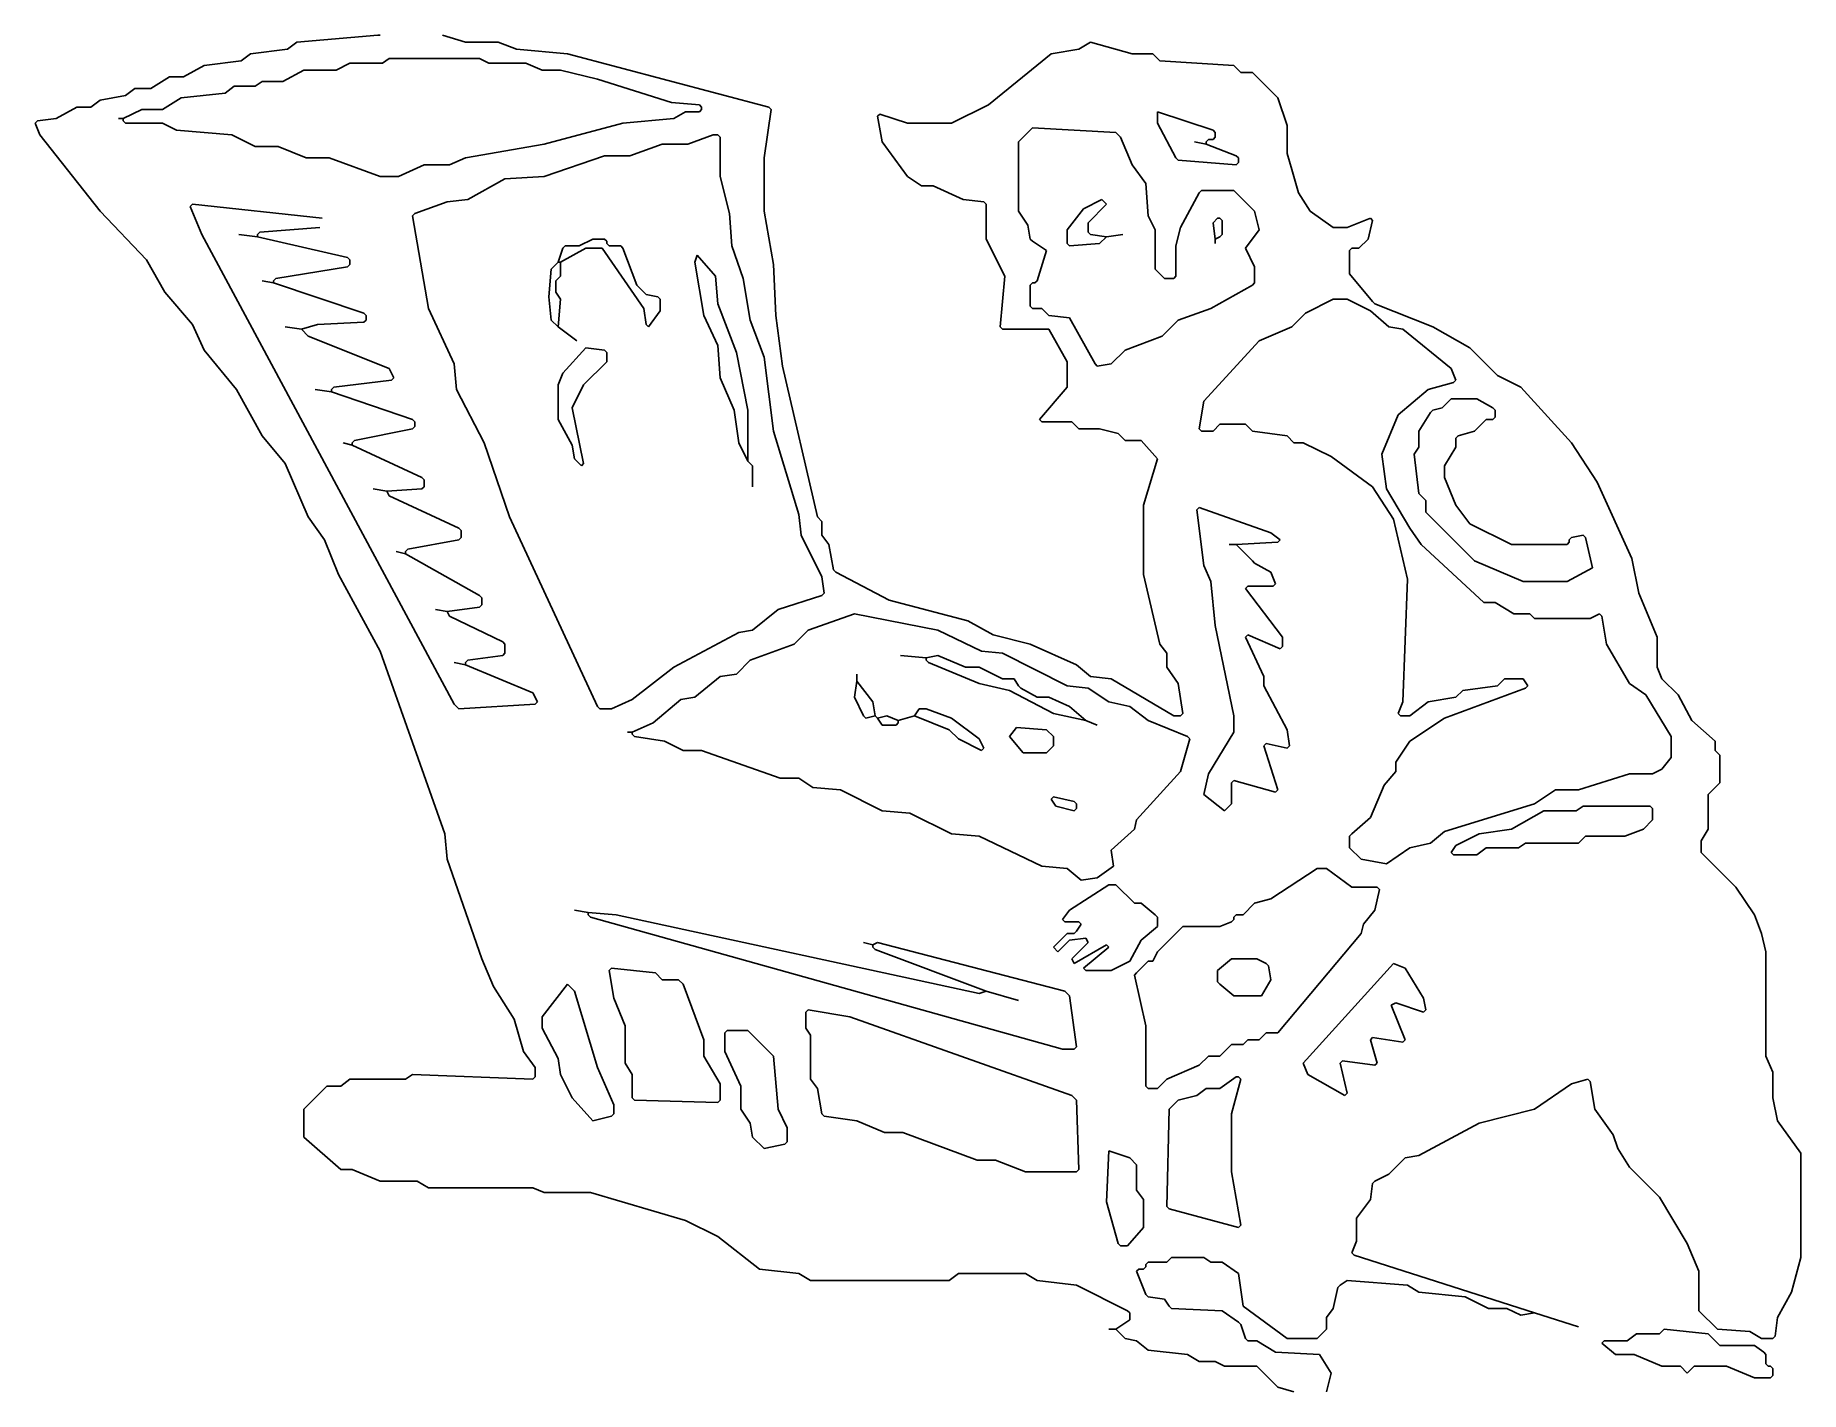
# Model space of a CAD drawing. Extents: x 18 to 782, y 2 to 588.
import ezdxf

# ---------------------------------------------------------------- set-up
doc = ezdxf.new("R2010")
doc.units = 0
doc.header["$MEASUREMENT"] = 0
doc.layers.add('Layer0', color=7, linetype='CONTINUOUS')

msp = doc.modelspace()

# ---------------------------------------------------------------- linework, layer by layer
at = {"layer": 'Layer0'}
for p, q in [((166.5, 588.5), (131.5, 585.5)), ((166.5, 588.5), (167.5, 588.5)), ((194.5, 588.5), (204.5, 585.5)), ((111.5, 580.5), (107.5, 577.5)), ((127.5, 582.5), (111.5, 580.5)), ((131.5, 585.5), (127.5, 582.5)), ((204.5, 585.5), (218.5, 585.5)), ((218.5, 585.5), (226.5, 582.5)), ((226.5, 582.5), (248.5, 580.5)), ((248.5, 580.5), (335.5, 557.5)), ((457.5, 580.5), (430.5, 558.5)), ((469.5, 582.5), (457.5, 580.5)), ((474.5, 585.5), (469.5, 582.5)), ((474.5, 585.5), (492.5, 580.5)), ((492.5, 580.5), (501.5, 580.5)), ((501.5, 580.5), (504.5, 577.5)), ((91.5, 575.5), (82.5, 570.5)), ((107.5, 577.5), (91.5, 575.5)), ((134.5, 573.5), (125.5, 568.5)), ((134.5, 573.5), (148.5, 573.5)), ((154.5, 576.5), (148.5, 573.5)), ((154.5, 576.5), (168.5, 576.5)), ((171.5, 578.5), (168.5, 576.5)), ((171.5, 578.5), (210.5, 578.5)), ((210.5, 578.5), (214.5, 576.5)), ((214.5, 576.5), (230.5, 576.5)), ((230.5, 576.5), (237.5, 573.5)), ((237.5, 573.5), (245.5, 573.5)), ((245.5, 573.5), (261.5, 569.5)), ((504.5, 577.5), (536.5, 575.5)), ((536.5, 575.5), (539.5, 572.5)), ((539.5, 572.5), (544.5, 572.5)), ((544.5, 572.5), (555.5, 561.5)), ((61.5, 565.5), (57.5, 562.5)), ((61.5, 565.5), (68.5, 565.5)), ((76.5, 570.5), (68.5, 565.5)), ((76.5, 570.5), (82.5, 570.5)), ((104.5, 566.5), (100.5, 563.5)), ((104.5, 566.5), (113.5, 566.5)), ((116.5, 568.5), (113.5, 566.5)), ((116.5, 568.5), (125.5, 568.5)), ((261.5, 569.5), (293.5, 559.5)), ((36.5, 557.5), (27.5, 552.5)), ((36.5, 557.5), (42.5, 557.5)), ((46.5, 560.5), (42.5, 557.5)), ((57.5, 562.5), (46.5, 560.5)), ((81.5, 561.5), (73.5, 556.5)), ((100.5, 563.5), (81.5, 561.5)), ((293.5, 559.5), (305.5, 558.5)), ((305.5, 558.5), (306.5, 557.5)), ((306.5, 557.5), (306.5, 556.5)), ((335.5, 557.5), (336.5, 556.5)), ((430.5, 558.5), (414.5, 550.5)), ((555.5, 561.5), (559.5, 549.5)), ((19.5, 551.5), (18.5, 550.5)), ((18.5, 550.5), (20.5, 545.5)), ((27.5, 552.5), (19.5, 551.5)), ((54.5, 552.5), (56.5, 552.5)), ((64.5, 556.5), (56.5, 552.5)), ((56.5, 552.5), (56.5, 551.5)), ((56.5, 551.5), (57.5, 550.5)), ((57.5, 550.5), (73.5, 550.5)), ((64.5, 556.5), (73.5, 556.5)), ((73.5, 550.5), (79.5, 547.5)), ((272.5, 550.5), (238.5, 541.5)), ((294.5, 552.5), (272.5, 550.5)), ((299.5, 555.5), (294.5, 552.5)), ((299.5, 555.5), (305.5, 555.5)), ((306.5, 556.5), (305.5, 555.5)), ((336.5, 556.5), (333.5, 535.5)), ((383.5, 554.5), (382.5, 553.5)), ((382.5, 553.5), (384.5, 542.5)), ((383.5, 554.5), (395.5, 550.5)), ((395.5, 550.5), (414.5, 550.5)), ((503.5, 555.5), (503.5, 550.5)), ((503.5, 555.5), (527.5, 547.5)), ((503.5, 550.5), (511.5, 535.5)), ((559.5, 549.5), (559.5, 537.5)), ((20.5, 545.5), (46.5, 512.5)), ((79.5, 547.5), (103.5, 545.5)), ((103.5, 545.5), (113.5, 540.5)), ((311.5, 545.5), (300.5, 541.5)), ((311.5, 545.5), (313.5, 545.5)), ((313.5, 545.5), (314.5, 544.5)), ((314.5, 544.5), (314.5, 527.5)), ((384.5, 542.5), (395.5, 527.5)), ((449.5, 548.5), (443.5, 542.5)), ((443.5, 542.5), (443.5, 512.5)), ((449.5, 548.5), (485.5, 546.5)), ((485.5, 546.5), (487.5, 544.5)), ((487.5, 544.5), (492.5, 532.5)), ((519.5, 542.5), (524.5, 541.5)), ((525.5, 543.5), (524.5, 542.5)), ((524.5, 542.5), (524.5, 541.5)), ((525.5, 543.5), (527.5, 543.5)), ((527.5, 547.5), (528.5, 546.5)), ((528.5, 544.5), (527.5, 543.5)), ((528.5, 546.5), (528.5, 544.5)), ((113.5, 540.5), (123.5, 540.5)), ((123.5, 540.5), (135.5, 535.5)), ((135.5, 535.5), (145.5, 535.5)), ((145.5, 535.5), (167.5, 527.5)), ((204.5, 535.5), (197.5, 532.5)), ((238.5, 541.5), (204.5, 535.5)), ((264.5, 536.5), (238.5, 527.5)), ((264.5, 536.5), (275.5, 536.5)), ((289.5, 541.5), (275.5, 536.5)), ((289.5, 541.5), (300.5, 541.5)), ((333.5, 535.5), (333.5, 512.5)), ((511.5, 535.5), (512.5, 534.5)), ((512.5, 534.5), (537.5, 532.5)), ((524.5, 541.5), (537.5, 536.5)), ((537.5, 536.5), (538.5, 535.5)), ((538.5, 535.5), (538.5, 533.5)), ((559.5, 537.5), (561.5, 530.5)), ((167.5, 527.5), (175.5, 527.5)), ((186.5, 532.5), (175.5, 527.5)), ((186.5, 532.5), (197.5, 532.5)), ((221.5, 526.5), (205.5, 517.5)), ((238.5, 527.5), (221.5, 526.5)), ((314.5, 527.5), (318.5, 511.5)), ((395.5, 527.5), (401.5, 523.5)), ((492.5, 532.5), (498.5, 524.5)), ((538.5, 533.5), (537.5, 532.5)), ((561.5, 530.5), (564.5, 520.5)), ((401.5, 523.5), (406.5, 523.5)), ((406.5, 523.5), (419.5, 517.5)), ((498.5, 524.5), (499.5, 510.5)), ((521.5, 520.5), (513.5, 505.5)), ((522.5, 521.5), (521.5, 520.5)), ((522.5, 521.5), (536.5, 521.5)), ((536.5, 521.5), (545.5, 512.5)), ((564.5, 520.5), (569.5, 512.5)), ((46.5, 512.5), (66.5, 491.5)), ((86.5, 515.5), (85.5, 514.5)), ((85.5, 514.5), (90.5, 502.5)), ((86.5, 515.5), (142.5, 509.5)), ((182.5, 511.5), (181.5, 510.5)), ((196.5, 516.5), (182.5, 511.5)), ((205.5, 517.5), (196.5, 516.5)), ((318.5, 511.5), (319.5, 497.5)), ((333.5, 512.5), (337.5, 489.5)), ((419.5, 517.5), (428.5, 516.5)), ((428.5, 516.5), (429.5, 515.5)), ((429.5, 515.5), (429.5, 500.5)), ((443.5, 512.5), (447.5, 506.5)), ((471.5, 513.5), (464.5, 504.5)), ((479.5, 517.5), (471.5, 513.5)), ((481.5, 515.5), (473.5, 507.5)), ((479.5, 517.5), (481.5, 515.5)), ((545.5, 512.5), (547.5, 504.5)), ((569.5, 512.5), (579.5, 505.5)), ((141.5, 505.5), (115.5, 503.5)), ((181.5, 510.5), (188.5, 470.5)), ((447.5, 506.5), (448.5, 500.5)), ((464.5, 504.5), (464.5, 498.5)), ((473.5, 507.5), (473.5, 503.5)), ((499.5, 510.5), (502.5, 504.5)), ((502.5, 504.5), (502.5, 487.5)), ((513.5, 505.5), (511.5, 497.5)), ((529.5, 509.5), (527.5, 507.5)), ((527.5, 507.5), (528.5, 500.5)), ((529.5, 509.5), (530.5, 509.5)), ((530.5, 509.5), (531.5, 508.5)), ((531.5, 508.5), (531.5, 502.5)), ((547.5, 504.5), (541.5, 496.5)), ((579.5, 505.5), (585.5, 505.5)), ((595.5, 509.5), (585.5, 505.5)), ((596.5, 508.5), (594.5, 500.5)), ((595.5, 509.5), (596.5, 508.5)), ((90.5, 502.5), (199.5, 299.5)), ((106.5, 502.5), (114.5, 501.5)), ((115.5, 503.5), (114.5, 502.5)), ((114.5, 502.5), (114.5, 501.5)), ((114.5, 501.5), (153.5, 492.5)), ((246.5, 496.5), (244.5, 490.5)), ((256.5, 496.5), (245.5, 490.5)), ((247.5, 497.5), (246.5, 496.5)), ((247.5, 497.5), (253.5, 497.5)), ((259.5, 500.5), (253.5, 497.5)), ((256.5, 496.5), (263.5, 496.5)), ((259.5, 500.5), (264.5, 500.5)), ((263.5, 496.5), (281.5, 470.5)), ((264.5, 500.5), (265.5, 499.5)), ((265.5, 499.5), (265.5, 498.5)), ((265.5, 498.5), (266.5, 497.5)), ((266.5, 497.5), (271.5, 497.5)), ((271.5, 497.5), (272.5, 496.5)), ((272.5, 496.5), (278.5, 480.5)), ((319.5, 497.5), (324.5, 483.5)), ((429.5, 500.5), (437.5, 484.5)), ((448.5, 500.5), (449.5, 499.5)), ((449.5, 499.5), (455.5, 495.5)), ((464.5, 498.5), (465.5, 497.5)), ((478.5, 498.5), (465.5, 497.5)), ((473.5, 503.5), (474.5, 502.5)), ((474.5, 502.5), (481.5, 501.5)), ((481.5, 501.5), (478.5, 498.5)), ((488.5, 502.5), (481.5, 501.5)), ((511.5, 497.5), (511.5, 484.5)), ((530.5, 501.5), (528.5, 500.5)), ((528.5, 500.5), (528.5, 498.5)), ((531.5, 502.5), (530.5, 501.5)), ((541.5, 496.5), (545.5, 488.5)), ((587.5, 496.5), (586.5, 495.5)), ((587.5, 496.5), (590.5, 496.5)), ((594.5, 500.5), (590.5, 496.5)), ((66.5, 491.5), (74.5, 477.5)), ((153.5, 488.5), (122.5, 483.5)), ((153.5, 492.5), (154.5, 491.5)), ((154.5, 489.5), (153.5, 488.5)), ((154.5, 491.5), (154.5, 489.5)), ((244.5, 490.5), (241.5, 487.5)), ((244.5, 490.5), (245.5, 490.5)), ((245.5, 490.5), (245.5, 484.5)), ((304.5, 493.5), (303.5, 490.5)), ((303.5, 490.5), (307.5, 467.5)), ((304.5, 493.5), (312.5, 484.5)), ((337.5, 489.5), (338.5, 467.5)), ((455.5, 495.5), (451.5, 482.5)), ((545.5, 488.5), (545.5, 481.5)), ((586.5, 495.5), (586.5, 485.5)), ((116.5, 482.5), (121.5, 481.5)), ((122.5, 483.5), (121.5, 482.5)), ((121.5, 482.5), (121.5, 481.5)), ((121.5, 481.5), (160.5, 468.5)), ((241.5, 487.5), (240.5, 475.5)), ((245.5, 484.5), (243.5, 482.5)), ((243.5, 482.5), (243.5, 477.5)), ((312.5, 484.5), (313.5, 472.5)), ((324.5, 483.5), (327.5, 465.5)), ((437.5, 484.5), (435.5, 462.5)), ((449.5, 481.5), (448.5, 480.5)), ((449.5, 481.5), (450.5, 481.5)), ((451.5, 482.5), (450.5, 481.5)), ((502.5, 487.5), (506.5, 483.5)), ((506.5, 483.5), (510.5, 483.5)), ((511.5, 484.5), (510.5, 483.5)), ((545.5, 481.5), (544.5, 480.5)), ((586.5, 485.5), (596.5, 473.5)), ((74.5, 477.5), (86.5, 463.5)), ((240.5, 475.5), (241.5, 465.5)), ((243.5, 477.5), (245.5, 474.5)), ((245.5, 474.5), (244.5, 462.5)), ((278.5, 480.5), (282.5, 476.5)), ((282.5, 476.5), (287.5, 475.5)), ((287.5, 475.5), (288.5, 474.5)), ((288.5, 474.5), (288.5, 469.5)), ((448.5, 480.5), (448.5, 471.5)), ((544.5, 480.5), (526.5, 470.5)), ((579.5, 474.5), (567.5, 468.5)), ((579.5, 474.5), (585.5, 474.5)), ((585.5, 474.5), (595.5, 469.5)), ((596.5, 473.5), (597.5, 472.5)), ((160.5, 468.5), (161.5, 467.5)), ((161.5, 465.5), (160.5, 464.5)), ((161.5, 467.5), (161.5, 465.5)), ((188.5, 470.5), (199.5, 446.5)), ((241.5, 465.5), (244.5, 462.5)), ((281.5, 470.5), (282.5, 463.5)), ((288.5, 469.5), (283.5, 462.5)), ((307.5, 467.5), (313.5, 454.5)), ((313.5, 472.5), (321.5, 451.5)), ((327.5, 465.5), (333.5, 449.5)), ((338.5, 467.5), (341.5, 445.5)), ((448.5, 471.5), (449.5, 470.5)), ((449.5, 470.5), (453.5, 470.5)), ((453.5, 470.5), (456.5, 467.5)), ((456.5, 467.5), (465.5, 466.5)), ((465.5, 466.5), (476.5, 446.5)), ((512.5, 465.5), (505.5, 458.5)), ((526.5, 470.5), (512.5, 465.5)), ((567.5, 468.5), (561.5, 462.5)), ((595.5, 469.5), (603.5, 462.5)), ((597.5, 472.5), (622.5, 462.5)), ((86.5, 463.5), (91.5, 452.5)), ((126.5, 462.5), (133.5, 461.5)), ((140.5, 463.5), (133.5, 461.5)), ((133.5, 461.5), (136.5, 458.5)), ((136.5, 458.5), (171.5, 444.5)), ((160.5, 464.5), (140.5, 463.5)), ((244.5, 462.5), (252.5, 456.5)), ((282.5, 463.5), (283.5, 462.5)), ((435.5, 462.5), (436.5, 461.5)), ((436.5, 461.5), (456.5, 461.5)), ((456.5, 461.5), (464.5, 447.5)), ((505.5, 458.5), (489.5, 452.5)), ((561.5, 462.5), (547.5, 456.5)), ((603.5, 462.5), (609.5, 461.5)), ((609.5, 461.5), (630.5, 444.5)), ((622.5, 462.5), (638.5, 453.5)), ((91.5, 452.5), (105.5, 435.5)), ((256.5, 453.5), (246.5, 442.5)), ((256.5, 453.5), (264.5, 452.5)), ((264.5, 452.5), (265.5, 451.5)), ((265.5, 451.5), (265.5, 447.5)), ((313.5, 454.5), (314.5, 440.5)), ((321.5, 451.5), (326.5, 426.5)), ((489.5, 452.5), (483.5, 446.5)), ((547.5, 456.5), (523.5, 430.5)), ((638.5, 453.5), (650.5, 441.5)), ((171.5, 444.5), (173.5, 440.5)), ((199.5, 446.5), (200.5, 435.5)), ((265.5, 447.5), (255.5, 437.5)), ((333.5, 449.5), (337.5, 417.5)), ((341.5, 445.5), (356.5, 380.5)), ((464.5, 447.5), (464.5, 436.5)), ((476.5, 446.5), (477.5, 445.5)), ((483.5, 446.5), (477.5, 445.5)), ((630.5, 444.5), (632.5, 439.5)), ((105.5, 435.5), (116.5, 415.5)), ((139.5, 435.5), (146.5, 434.5)), ((147.5, 436.5), (146.5, 435.5)), ((146.5, 435.5), (146.5, 434.5)), ((172.5, 439.5), (147.5, 436.5)), ((173.5, 440.5), (172.5, 439.5)), ((200.5, 435.5), (212.5, 412.5)), ((246.5, 442.5), (244.5, 437.5)), ((244.5, 437.5), (244.5, 422.5)), ((255.5, 437.5), (250.5, 427.5)), ((314.5, 440.5), (320.5, 426.5)), ((464.5, 436.5), (452.5, 422.5)), ((620.5, 435.5), (607.5, 424.5)), ((631.5, 438.5), (620.5, 435.5)), ((632.5, 439.5), (631.5, 438.5)), ((650.5, 441.5), (660.5, 436.5)), ((660.5, 436.5), (682.5, 412.5)), ((146.5, 434.5), (181.5, 422.5)), ((250.5, 427.5), (255.5, 403.5)), ((523.5, 430.5), (521.5, 418.5)), ((626.5, 427.5), (622.5, 426.5)), ((630.5, 431.5), (626.5, 427.5)), ((630.5, 431.5), (641.5, 431.5)), ((641.5, 431.5), (648.5, 427.5)), ((648.5, 427.5), (649.5, 426.5)), ((181.5, 422.5), (182.5, 421.5)), ((182.5, 421.5), (182.5, 419.5)), ((244.5, 422.5), (250.5, 411.5)), ((320.5, 426.5), (322.5, 412.5)), ((326.5, 426.5), (326.5, 404.5)), ((452.5, 422.5), (453.5, 421.5)), ((453.5, 421.5), (466.5, 421.5)), ((466.5, 421.5), (469.5, 418.5)), ((530.5, 420.5), (527.5, 417.5)), ((530.5, 420.5), (541.5, 420.5)), ((541.5, 420.5), (544.5, 417.5)), ((607.5, 424.5), (600.5, 407.5)), ((621.5, 425.5), (616.5, 417.5)), ((622.5, 426.5), (621.5, 425.5)), ((645.5, 422.5), (640.5, 417.5)), ((645.5, 422.5), (648.5, 422.5)), ((649.5, 423.5), (648.5, 422.5)), ((649.5, 426.5), (649.5, 423.5)), ((116.5, 415.5), (126.5, 403.5)), ((151.5, 412.5), (155.5, 411.5)), ((156.5, 413.5), (155.5, 412.5)), ((155.5, 412.5), (155.5, 411.5)), ((181.5, 418.5), (156.5, 413.5)), ((182.5, 419.5), (181.5, 418.5)), ((212.5, 412.5), (223.5, 380.5)), ((322.5, 412.5), (326.5, 404.5)), ((337.5, 417.5), (348.5, 381.5)), ((469.5, 418.5), (478.5, 418.5)), ((478.5, 418.5), (486.5, 416.5)), ((486.5, 416.5), (489.5, 413.5)), ((489.5, 413.5), (496.5, 413.5)), ((496.5, 413.5), (503.5, 405.5)), ((521.5, 418.5), (522.5, 417.5)), ((522.5, 417.5), (527.5, 417.5)), ((544.5, 417.5), (559.5, 415.5)), ((559.5, 415.5), (562.5, 412.5)), ((562.5, 412.5), (566.5, 412.5)), ((566.5, 412.5), (578.5, 406.5)), ((616.5, 417.5), (616.5, 410.5)), ((633.5, 415.5), (632.5, 414.5)), ((632.5, 414.5), (632.5, 410.5)), ((640.5, 417.5), (633.5, 415.5)), ((682.5, 412.5), (693.5, 395.5)), ((155.5, 411.5), (185.5, 397.5)), ((250.5, 411.5), (251.5, 405.5)), ((251.5, 405.5), (254.5, 402.5)), ((326.5, 404.5), (328.5, 402.5)), ((503.5, 405.5), (497.5, 385.5)), ((578.5, 406.5), (596.5, 393.5)), ((600.5, 407.5), (602.5, 392.5)), ((616.5, 410.5), (614.5, 407.5)), ((614.5, 407.5), (616.5, 390.5)), ((632.5, 410.5), (627.5, 402.5)), ((126.5, 403.5), (136.5, 380.5)), ((185.5, 397.5), (186.5, 396.5)), ((255.5, 403.5), (254.5, 402.5)), ((328.5, 402.5), (328.5, 393.5)), ((627.5, 402.5), (627.5, 397.5)), ((627.5, 397.5), (632.5, 385.5)), ((164.5, 392.5), (170.5, 391.5)), ((185.5, 392.5), (170.5, 391.5)), ((170.5, 391.5), (171.5, 389.5)), ((171.5, 389.5), (201.5, 375.5)), ((186.5, 393.5), (185.5, 392.5)), ((186.5, 396.5), (186.5, 393.5)), ((596.5, 393.5), (605.5, 379.5)), ((602.5, 392.5), (612.5, 375.5)), ((616.5, 390.5), (619.5, 387.5)), ((693.5, 395.5), (708.5, 362.5)), ((348.5, 381.5), (349.5, 372.5)), ((497.5, 385.5), (497.5, 355.5)), ((521.5, 384.5), (520.5, 383.5)), ((520.5, 383.5), (523.5, 359.5)), ((521.5, 384.5), (552.5, 373.5)), ((619.5, 387.5), (619.5, 382.5)), ((619.5, 382.5), (640.5, 361.5)), ((632.5, 385.5), (638.5, 377.5)), ((136.5, 380.5), (143.5, 370.5)), ((201.5, 375.5), (202.5, 374.5)), ((202.5, 374.5), (202.5, 371.5)), ((223.5, 380.5), (261.5, 298.5)), ((356.5, 380.5), (358.5, 378.5)), ((358.5, 378.5), (358.5, 372.5)), ((605.5, 379.5), (611.5, 353.5)), ((612.5, 375.5), (617.5, 368.5)), ((638.5, 377.5), (656.5, 368.5)), ((143.5, 370.5), (149.5, 355.5)), ((179.5, 366.5), (178.5, 365.5)), ((201.5, 370.5), (179.5, 366.5)), ((202.5, 371.5), (201.5, 370.5)), ((349.5, 372.5), (358.5, 354.5)), ((358.5, 372.5), (361.5, 368.5)), ((361.5, 368.5), (363.5, 357.5)), ((534.5, 368.5), (537.5, 368.5)), ((555.5, 369.5), (537.5, 368.5)), ((537.5, 368.5), (544.5, 361.5)), ((552.5, 373.5), (556.5, 370.5)), ((556.5, 370.5), (555.5, 369.5)), ((617.5, 368.5), (644.5, 343.5)), ((656.5, 368.5), (680.5, 368.5)), ((681.5, 369.5), (680.5, 368.5)), ((682.5, 371.5), (681.5, 370.5)), ((681.5, 370.5), (681.5, 369.5)), ((687.5, 372.5), (682.5, 371.5)), ((687.5, 372.5), (688.5, 371.5)), ((688.5, 371.5), (691.5, 358.5)), ((174.5, 365.5), (178.5, 364.5)), ((178.5, 365.5), (178.5, 364.5)), ((178.5, 364.5), (210.5, 346.5)), ((523.5, 359.5), (526.5, 352.5)), ((544.5, 361.5), (545.5, 360.5)), ((545.5, 360.5), (552.5, 356.5)), ((640.5, 361.5), (661.5, 352.5)), ((708.5, 362.5), (711.5, 347.5)), ((149.5, 355.5), (167.5, 322.5)), ((358.5, 354.5), (359.5, 347.5)), ((363.5, 357.5), (364.5, 356.5)), ((364.5, 356.5), (387.5, 344.5)), ((497.5, 355.5), (504.5, 325.5)), ((526.5, 352.5), (528.5, 333.5)), ((552.5, 356.5), (554.5, 351.5)), ((554.5, 351.5), (553.5, 350.5)), ((611.5, 353.5), (609.5, 300.5)), ((661.5, 352.5), (680.5, 352.5)), ((691.5, 358.5), (680.5, 352.5)), ((210.5, 346.5), (211.5, 345.5)), ((211.5, 345.5), (211.5, 342.5)), ((358.5, 346.5), (339.5, 340.5)), ((359.5, 347.5), (358.5, 346.5)), ((387.5, 344.5), (421.5, 335.5)), ((542.5, 350.5), (541.5, 349.5)), ((541.5, 349.5), (557.5, 328.5)), ((542.5, 350.5), (553.5, 350.5)), ((644.5, 343.5), (649.5, 343.5)), ((649.5, 343.5), (657.5, 338.5)), ((711.5, 347.5), (719.5, 328.5)), ((191.5, 340.5), (196.5, 339.5)), ((210.5, 341.5), (196.5, 339.5)), ((196.5, 339.5), (197.5, 337.5)), ((197.5, 337.5), (220.5, 326.5)), ((211.5, 342.5), (210.5, 341.5)), ((339.5, 340.5), (328.5, 331.5)), ((372.5, 338.5), (352.5, 331.5)), ((372.5, 338.5), (408.5, 331.5)), ((657.5, 338.5), (664.5, 338.5)), ((664.5, 338.5), (666.5, 336.5)), ((666.5, 336.5), (690.5, 336.5)), ((694.5, 338.5), (690.5, 336.5)), ((694.5, 338.5), (695.5, 337.5)), ((695.5, 337.5), (697.5, 325.5)), ((322.5, 330.5), (294.5, 315.5)), ((328.5, 331.5), (322.5, 330.5)), ((352.5, 331.5), (346.5, 325.5)), ((408.5, 331.5), (427.5, 322.5)), ((421.5, 335.5), (432.5, 329.5)), ((432.5, 329.5), (448.5, 325.5)), ((528.5, 333.5), (536.5, 294.5)), ((542.5, 329.5), (541.5, 328.5)), ((541.5, 328.5), (549.5, 311.5)), ((542.5, 329.5), (556.5, 323.5)), ((557.5, 328.5), (557.5, 324.5)), ((719.5, 328.5), (719.5, 315.5)), ((167.5, 322.5), (195.5, 243.5)), ((220.5, 320.5), (205.5, 318.5)), ((220.5, 326.5), (221.5, 325.5)), ((221.5, 321.5), (220.5, 320.5)), ((221.5, 325.5), (221.5, 321.5)), ((346.5, 325.5), (327.5, 318.5)), ((392.5, 320.5), (403.5, 319.5)), ((408.5, 320.5), (403.5, 319.5)), ((408.5, 320.5), (420.5, 315.5)), ((427.5, 322.5), (436.5, 321.5)), ((436.5, 321.5), (464.5, 307.5)), ((448.5, 325.5), (468.5, 316.5)), ((504.5, 325.5), (507.5, 321.5)), ((507.5, 321.5), (507.5, 315.5)), ((557.5, 324.5), (556.5, 323.5)), ((697.5, 325.5), (707.5, 308.5)), ((199.5, 317.5), (204.5, 316.5)), ((205.5, 318.5), (204.5, 317.5)), ((204.5, 317.5), (204.5, 316.5)), ((204.5, 316.5), (233.5, 304.5)), ((294.5, 315.5), (276.5, 301.5)), ((327.5, 318.5), (321.5, 312.5)), ((403.5, 319.5), (403.5, 318.5)), ((403.5, 318.5), (404.5, 317.5)), ((404.5, 317.5), (426.5, 308.5)), ((420.5, 315.5), (426.5, 315.5)), ((426.5, 315.5), (436.5, 310.5)), ((468.5, 316.5), (474.5, 311.5)), ((507.5, 315.5), (512.5, 308.5)), ((719.5, 315.5), (721.5, 310.5)), ((314.5, 311.5), (303.5, 302.5)), ((321.5, 312.5), (314.5, 311.5)), ((373.5, 309.5), (372.5, 302.5)), ((373.5, 312.5), (373.5, 309.5)), ((373.5, 309.5), (380.5, 300.5)), ((426.5, 308.5), (439.5, 305.5)), ((436.5, 310.5), (441.5, 310.5)), ((439.5, 305.5), (458.5, 295.5)), ((441.5, 310.5), (443.5, 307.5)), ((443.5, 307.5), (444.5, 306.5)), ((444.5, 306.5), (451.5, 302.5)), ((464.5, 307.5), (473.5, 306.5)), ((473.5, 306.5), (482.5, 300.5)), ((474.5, 311.5), (483.5, 310.5)), ((483.5, 310.5), (510.5, 294.5)), ((512.5, 308.5), (514.5, 295.5)), ((549.5, 311.5), (549.5, 307.5)), ((549.5, 307.5), (559.5, 288.5)), ((662.5, 306.5), (627.5, 293.5)), ((635.5, 305.5), (632.5, 302.5)), ((650.5, 307.5), (635.5, 305.5)), ((653.5, 310.5), (650.5, 307.5)), ((653.5, 310.5), (661.5, 310.5)), ((661.5, 310.5), (663.5, 307.5)), ((663.5, 307.5), (662.5, 306.5)), ((707.5, 308.5), (714.5, 303.5)), ((721.5, 310.5), (728.5, 303.5)), ((199.5, 299.5), (201.5, 297.5)), ((234.5, 299.5), (201.5, 297.5)), ((233.5, 304.5), (235.5, 300.5)), ((235.5, 300.5), (234.5, 299.5)), ((261.5, 298.5), (262.5, 297.5)), ((276.5, 301.5), (267.5, 297.5)), ((297.5, 301.5), (285.5, 291.5)), ((303.5, 302.5), (297.5, 301.5)), ((372.5, 302.5), (376.5, 294.5)), ((380.5, 300.5), (381.5, 294.5)), ((451.5, 302.5), (456.5, 302.5)), ((456.5, 302.5), (465.5, 298.5)), ((465.5, 298.5), (472.5, 292.5)), ((482.5, 300.5), (491.5, 298.5)), ((491.5, 298.5), (499.5, 292.5)), ((609.5, 300.5), (607.5, 295.5)), ((620.5, 300.5), (612.5, 294.5)), ((632.5, 302.5), (620.5, 300.5)), ((714.5, 303.5), (725.5, 285.5)), ((728.5, 303.5), (734.5, 292.5)), ((262.5, 297.5), (267.5, 297.5)), ((285.5, 291.5), (276.5, 287.5)), ((376.5, 294.5), (377.5, 293.5)), ((381.5, 294.5), (377.5, 293.5)), ((381.5, 294.5), (382.5, 293.5)), ((386.5, 294.5), (382.5, 293.5)), ((382.5, 293.5), (384.5, 290.5)), ((384.5, 290.5), (390.5, 290.5)), ((386.5, 294.5), (391.5, 292.5)), ((391.5, 291.5), (390.5, 290.5)), ((398.5, 294.5), (391.5, 292.5)), ((391.5, 292.5), (391.5, 291.5)), ((400.5, 297.5), (398.5, 294.5)), ((398.5, 294.5), (413.5, 288.5)), ((400.5, 297.5), (403.5, 297.5)), ((403.5, 297.5), (414.5, 293.5)), ((414.5, 293.5), (426.5, 284.5)), ((458.5, 295.5), (472.5, 292.5)), ((472.5, 292.5), (477.5, 290.5)), ((499.5, 292.5), (516.5, 285.5)), ((510.5, 294.5), (513.5, 294.5)), ((514.5, 295.5), (513.5, 294.5)), ((536.5, 294.5), (536.5, 287.5)), ((607.5, 295.5), (608.5, 294.5)), ((608.5, 294.5), (612.5, 294.5)), ((627.5, 293.5), (612.5, 283.5)), ((734.5, 292.5), (744.5, 283.5)), ((274.5, 287.5), (276.5, 287.5)), ((276.5, 287.5), (276.5, 286.5)), ((276.5, 286.5), (277.5, 285.5)), ((277.5, 285.5), (290.5, 283.5)), ((290.5, 283.5), (298.5, 279.5)), ((413.5, 288.5), (417.5, 284.5)), ((417.5, 284.5), (427.5, 279.5)), ((426.5, 284.5), (428.5, 280.5)), ((442.5, 289.5), (439.5, 285.5)), ((439.5, 285.5), (445.5, 278.5)), ((442.5, 289.5), (455.5, 288.5)), ((455.5, 288.5), (458.5, 285.5)), ((458.5, 285.5), (458.5, 281.5)), ((517.5, 284.5), (513.5, 270.5)), ((516.5, 285.5), (517.5, 284.5)), ((536.5, 287.5), (525.5, 269.5)), ((550.5, 282.5), (549.5, 281.5)), ((550.5, 282.5), (559.5, 280.5)), ((559.5, 288.5), (560.5, 281.5)), ((612.5, 283.5), (606.5, 274.5)), ((725.5, 285.5), (725.5, 276.5)), ((744.5, 283.5), (744.5, 279.5)), ((298.5, 279.5), (306.5, 279.5)), ((306.5, 279.5), (340.5, 267.5)), ((428.5, 280.5), (427.5, 279.5)), ((445.5, 278.5), (455.5, 278.5)), ((458.5, 281.5), (455.5, 278.5)), ((549.5, 281.5), (555.5, 262.5)), ((560.5, 281.5), (559.5, 280.5)), ((725.5, 276.5), (721.5, 271.5)), ((744.5, 279.5), (746.5, 277.5)), ((746.5, 277.5), (746.5, 265.5)), ((340.5, 267.5), (348.5, 267.5)), ((348.5, 267.5), (354.5, 263.5)), ((513.5, 270.5), (494.5, 249.5)), ((525.5, 269.5), (523.5, 260.5)), ((606.5, 270.5), (601.5, 264.5)), ((606.5, 274.5), (606.5, 270.5)), ((707.5, 269.5), (685.5, 262.5)), ((707.5, 269.5), (717.5, 269.5)), ((721.5, 271.5), (717.5, 269.5)), ((354.5, 263.5), (366.5, 262.5)), ((366.5, 262.5), (384.5, 253.5)), ((458.5, 259.5), (457.5, 258.5)), ((458.5, 259.5), (467.5, 257.5)), ((523.5, 260.5), (532.5, 253.5)), ((536.5, 266.5), (535.5, 265.5)), ((535.5, 265.5), (535.5, 256.5)), ((536.5, 266.5), (554.5, 261.5)), ((555.5, 262.5), (554.5, 261.5)), ((601.5, 264.5), (595.5, 250.5)), ((675.5, 262.5), (666.5, 256.5)), ((675.5, 262.5), (685.5, 262.5)), ((742.5, 261.5), (741.5, 260.5)), ((741.5, 260.5), (741.5, 245.5)), ((746.5, 265.5), (742.5, 261.5)), ((384.5, 253.5), (396.5, 252.5)), ((396.5, 252.5), (414.5, 243.5)), ((457.5, 258.5), (459.5, 255.5)), ((459.5, 255.5), (467.5, 253.5)), ((467.5, 257.5), (468.5, 256.5)), ((468.5, 254.5), (467.5, 253.5)), ((468.5, 256.5), (468.5, 254.5)), ((535.5, 256.5), (532.5, 253.5)), ((666.5, 256.5), (627.5, 244.5)), ((670.5, 253.5), (656.5, 245.5)), ((670.5, 253.5), (684.5, 253.5)), ((687.5, 255.5), (684.5, 253.5)), ((687.5, 255.5), (716.5, 255.5)), ((716.5, 255.5), (717.5, 254.5)), ((717.5, 254.5), (717.5, 249.5)), ((493.5, 245.5), (483.5, 236.5)), ((494.5, 249.5), (493.5, 245.5)), ((595.5, 250.5), (587.5, 243.5)), ((627.5, 244.5), (621.5, 239.5)), ((656.5, 245.5), (642.5, 243.5)), ((713.5, 245.5), (705.5, 242.5)), ((717.5, 249.5), (713.5, 245.5)), ((741.5, 245.5), (738.5, 240.5)), ((195.5, 243.5), (196.5, 232.5)), ((414.5, 243.5), (426.5, 242.5)), ((426.5, 242.5), (453.5, 229.5)), ((587.5, 243.5), (586.5, 242.5)), ((586.5, 242.5), (586.5, 237.5)), ((586.5, 237.5), (591.5, 232.5)), ((612.5, 237.5), (602.5, 230.5)), ((621.5, 239.5), (612.5, 237.5)), ((632.5, 238.5), (630.5, 235.5)), ((642.5, 243.5), (632.5, 238.5)), ((645.5, 237.5), (641.5, 234.5)), ((645.5, 237.5), (659.5, 237.5)), ((662.5, 239.5), (659.5, 237.5)), ((662.5, 239.5), (685.5, 239.5)), ((688.5, 242.5), (685.5, 239.5)), ((688.5, 242.5), (705.5, 242.5)), ((738.5, 240.5), (738.5, 235.5)), ((196.5, 232.5), (211.5, 189.5)), ((453.5, 229.5), (464.5, 228.5)), ((484.5, 229.5), (477.5, 224.5)), ((483.5, 236.5), (484.5, 229.5)), ((591.5, 232.5), (602.5, 230.5)), ((630.5, 235.5), (631.5, 234.5)), ((631.5, 234.5), (641.5, 234.5)), ((738.5, 235.5), (753.5, 220.5)), ((464.5, 228.5), (470.5, 223.5)), ((482.5, 221.5), (465.5, 210.5)), ((477.5, 224.5), (470.5, 223.5)), ((482.5, 221.5), (485.5, 221.5)), ((485.5, 221.5), (493.5, 213.5)), ((572.5, 228.5), (552.5, 215.5)), ((572.5, 228.5), (576.5, 228.5)), ((576.5, 228.5), (587.5, 220.5)), ((552.5, 215.5), (545.5, 213.5)), ((587.5, 220.5), (598.5, 220.5)), ((599.5, 219.5), (597.5, 210.5)), ((598.5, 220.5), (599.5, 219.5)), ((753.5, 220.5), (761.5, 208.5)), ((251.5, 210.5), (257.5, 209.5)), ((257.5, 209.5), (257.5, 208.5)), ((257.5, 209.5), (269.5, 208.5)), ((257.5, 208.5), (258.5, 207.5)), ((258.5, 207.5), (462.5, 150.5)), ((269.5, 208.5), (426.5, 174.5)), ((465.5, 210.5), (462.5, 206.5)), ((462.5, 206.5), (463.5, 205.5)), ((493.5, 213.5), (496.5, 213.5)), ((496.5, 213.5), (502.5, 208.5)), ((502.5, 208.5), (503.5, 207.5)), ((503.5, 207.5), (503.5, 203.5)), ((536.5, 206.5), (535.5, 205.5)), ((537.5, 208.5), (536.5, 207.5)), ((536.5, 207.5), (536.5, 206.5)), ((537.5, 208.5), (540.5, 208.5)), ((545.5, 213.5), (540.5, 208.5)), ((597.5, 210.5), (592.5, 204.5)), ((761.5, 208.5), (764.5, 200.5)), ((464.5, 200.5), (458.5, 194.5)), ((463.5, 205.5), (469.5, 205.5)), ((464.5, 200.5), (467.5, 200.5)), ((472.5, 198.5), (465.5, 197.5)), ((468.5, 201.5), (467.5, 200.5)), ((470.5, 204.5), (468.5, 201.5)), ((469.5, 205.5), (470.5, 204.5)), ((472.5, 198.5), (473.5, 196.5)), ((503.5, 203.5), (496.5, 197.5)), ((513.5, 202.5), (504.5, 193.5)), ((514.5, 203.5), (513.5, 202.5)), ((514.5, 203.5), (530.5, 203.5)), ((535.5, 205.5), (530.5, 203.5)), ((591.5, 200.5), (555.5, 157.5)), ((592.5, 204.5), (591.5, 200.5)), ((764.5, 200.5), (766.5, 192.5)), ((376.5, 196.5), (380.5, 195.5)), ((382.5, 196.5), (380.5, 195.5)), ((380.5, 195.5), (380.5, 194.5)), ((380.5, 194.5), (381.5, 193.5)), ((381.5, 193.5), (429.5, 175.5)), ((382.5, 196.5), (463.5, 175.5)), ((458.5, 194.5), (460.5, 192.5)), ((465.5, 197.5), (460.5, 192.5)), ((473.5, 196.5), (466.5, 189.5)), ((481.5, 195.5), (467.5, 187.5)), ((482.5, 194.5), (471.5, 185.5)), ((481.5, 195.5), (482.5, 194.5)), ((496.5, 197.5), (491.5, 188.5)), ((503.5, 192.5), (501.5, 188.5)), ((504.5, 193.5), (503.5, 192.5)), ((766.5, 192.5), (766.5, 147.5)), ((211.5, 189.5), (216.5, 177.5)), ((267.5, 185.5), (266.5, 184.5)), ((266.5, 184.5), (268.5, 172.5)), ((267.5, 185.5), (286.5, 183.5)), ((286.5, 183.5), (289.5, 180.5)), ((466.5, 189.5), (467.5, 187.5)), ((471.5, 185.5), (472.5, 184.5)), ((472.5, 184.5), (483.5, 184.5)), ((491.5, 188.5), (483.5, 184.5)), ((494.5, 183.5), (493.5, 182.5)), ((498.5, 187.5), (494.5, 183.5)), ((499.5, 188.5), (498.5, 187.5)), ((499.5, 188.5), (501.5, 188.5)), ((535.5, 189.5), (529.5, 184.5)), ((529.5, 184.5), (529.5, 179.5)), ((535.5, 189.5), (546.5, 189.5)), ((546.5, 189.5), (550.5, 187.5)), ((550.5, 187.5), (551.5, 186.5)), ((551.5, 186.5), (552.5, 180.5)), ((605.5, 187.5), (566.5, 144.5)), ((605.5, 187.5), (610.5, 185.5)), ((610.5, 185.5), (618.5, 172.5)), ((216.5, 177.5), (225.5, 163.5)), ((248.5, 178.5), (237.5, 164.5)), ((248.5, 178.5), (251.5, 175.5)), ((251.5, 175.5), (261.5, 142.5)), ((289.5, 180.5), (296.5, 180.5)), ((296.5, 180.5), (298.5, 178.5)), ((298.5, 178.5), (307.5, 154.5)), ((429.5, 175.5), (426.5, 174.5)), ((429.5, 175.5), (443.5, 171.5)), ((463.5, 175.5), (465.5, 173.5)), ((493.5, 182.5), (498.5, 160.5)), ((529.5, 179.5), (530.5, 178.5)), ((530.5, 178.5), (536.5, 173.5)), ((552.5, 180.5), (548.5, 173.5)), ((268.5, 172.5), (273.5, 160.5)), ((465.5, 173.5), (468.5, 151.5)), ((536.5, 173.5), (548.5, 173.5)), ((606.5, 170.5), (604.5, 169.5)), ((604.5, 169.5), (610.5, 154.5)), ((606.5, 170.5), (618.5, 166.5)), ((618.5, 172.5), (619.5, 167.5)), ((225.5, 163.5), (229.5, 149.5)), ((237.5, 164.5), (237.5, 159.5)), ((273.5, 160.5), (273.5, 144.5)), ((352.5, 167.5), (351.5, 166.5)), ((351.5, 166.5), (351.5, 159.5)), ((352.5, 167.5), (370.5, 164.5)), ((370.5, 164.5), (466.5, 130.5)), ((498.5, 160.5), (498.5, 134.5)), ((619.5, 167.5), (618.5, 166.5)), ((237.5, 159.5), (244.5, 146.5)), ((307.5, 154.5), (307.5, 147.5)), ((317.5, 158.5), (316.5, 157.5)), ((316.5, 157.5), (316.5, 149.5)), ((317.5, 158.5), (326.5, 158.5)), ((326.5, 158.5), (337.5, 147.5)), ((351.5, 159.5), (353.5, 156.5)), ((353.5, 156.5), (353.5, 137.5)), ((542.5, 154.5), (540.5, 152.5)), ((542.5, 154.5), (547.5, 154.5)), ((550.5, 157.5), (547.5, 154.5)), ((550.5, 157.5), (555.5, 157.5)), ((596.5, 155.5), (595.5, 154.5)), ((595.5, 154.5), (598.5, 144.5)), ((596.5, 155.5), (609.5, 153.5)), ((610.5, 154.5), (609.5, 153.5)), ((229.5, 149.5), (234.5, 142.5)), ((244.5, 146.5), (245.5, 139.5)), ((307.5, 147.5), (314.5, 135.5)), ((316.5, 149.5), (323.5, 134.5)), ((337.5, 147.5), (339.5, 124.5)), ((462.5, 150.5), (467.5, 150.5)), ((468.5, 151.5), (467.5, 150.5)), ((525.5, 147.5), (521.5, 143.5)), ((525.5, 147.5), (530.5, 147.5)), ((535.5, 152.5), (530.5, 147.5)), ((535.5, 152.5), (540.5, 152.5)), ((583.5, 145.5), (582.5, 144.5)), ((583.5, 145.5), (597.5, 143.5)), ((766.5, 147.5), (769.5, 140.5)), ((154.5, 137.5), (150.5, 134.5)), ((154.5, 137.5), (178.5, 137.5)), ((181.5, 139.5), (178.5, 137.5)), ((181.5, 139.5), (233.5, 137.5)), ((234.5, 138.5), (233.5, 137.5)), ((234.5, 142.5), (234.5, 138.5)), ((245.5, 139.5), (250.5, 129.5)), ((261.5, 142.5), (268.5, 126.5)), ((273.5, 144.5), (276.5, 139.5)), ((276.5, 139.5), (276.5, 129.5)), ((353.5, 137.5), (356.5, 133.5)), ((507.5, 137.5), (503.5, 133.5)), ((521.5, 143.5), (507.5, 137.5)), ((537.5, 138.5), (530.5, 133.5)), ((539.5, 137.5), (535.5, 122.5)), ((537.5, 138.5), (538.5, 138.5)), ((538.5, 138.5), (539.5, 137.5)), ((566.5, 144.5), (568.5, 139.5)), ((568.5, 139.5), (584.5, 130.5)), ((582.5, 144.5), (585.5, 131.5)), ((598.5, 144.5), (597.5, 143.5)), ((689.5, 137.5), (682.5, 135.5)), ((689.5, 137.5), (690.5, 136.5)), ((769.5, 140.5), (769.5, 129.5)), ((144.5, 134.5), (134.5, 124.5)), ((144.5, 134.5), (150.5, 134.5)), ((314.5, 135.5), (314.5, 128.5)), ((323.5, 134.5), (323.5, 124.5)), ((356.5, 133.5), (358.5, 122.5)), ((466.5, 130.5), (468.5, 128.5)), ((498.5, 134.5), (499.5, 133.5)), ((499.5, 133.5), (503.5, 133.5)), ((520.5, 130.5), (512.5, 128.5)), ((524.5, 133.5), (520.5, 130.5)), ((524.5, 133.5), (530.5, 133.5)), ((585.5, 131.5), (584.5, 130.5)), ((682.5, 135.5), (666.5, 124.5)), ((690.5, 136.5), (692.5, 124.5)), ((134.5, 124.5), (134.5, 112.5)), ((250.5, 129.5), (259.5, 119.5)), ((268.5, 122.5), (267.5, 121.5)), ((268.5, 126.5), (268.5, 122.5)), ((276.5, 129.5), (277.5, 128.5)), ((277.5, 128.5), (313.5, 127.5)), ((314.5, 128.5), (313.5, 127.5)), ((323.5, 124.5), (327.5, 118.5)), ((339.5, 124.5), (343.5, 116.5)), ((358.5, 122.5), (359.5, 121.5)), ((468.5, 128.5), (469.5, 98.5)), ((508.5, 124.5), (507.5, 82.5)), ((512.5, 128.5), (508.5, 124.5)), ((535.5, 122.5), (535.5, 97.5)), ((666.5, 124.5), (642.5, 118.5)), ((692.5, 124.5), (700.5, 113.5)), ((769.5, 129.5), (771.5, 119.5)), ((267.5, 121.5), (259.5, 119.5)), ((327.5, 118.5), (328.5, 112.5)), ((343.5, 116.5), (343.5, 110.5)), ((359.5, 121.5), (373.5, 119.5)), ((373.5, 119.5), (385.5, 114.5)), ((385.5, 114.5), (393.5, 114.5)), ((393.5, 114.5), (425.5, 102.5)), ((642.5, 118.5), (616.5, 104.5)), ((771.5, 119.5), (781.5, 105.5)), ((134.5, 112.5), (150.5, 98.5)), ((328.5, 112.5), (333.5, 107.5)), ((342.5, 109.5), (333.5, 107.5)), ((343.5, 110.5), (342.5, 109.5)), ((700.5, 113.5), (702.5, 107.5)), ((702.5, 107.5), (707.5, 99.5)), ((425.5, 102.5), (433.5, 102.5)), ((433.5, 102.5), (446.5, 97.5)), ((482.5, 106.5), (481.5, 84.5)), ((482.5, 106.5), (491.5, 103.5)), ((491.5, 103.5), (494.5, 100.5)), ((494.5, 100.5), (494.5, 89.5)), ((610.5, 103.5), (603.5, 96.5)), ((616.5, 104.5), (610.5, 103.5)), ((707.5, 99.5), (720.5, 86.5)), ((781.5, 105.5), (781.5, 60.5)), ((150.5, 98.5), (155.5, 98.5)), ((155.5, 98.5), (167.5, 93.5)), ((167.5, 93.5), (183.5, 93.5)), ((183.5, 93.5), (188.5, 90.5)), ((446.5, 97.5), (468.5, 97.5)), ((469.5, 98.5), (468.5, 97.5)), ((535.5, 97.5), (539.5, 74.5)), ((596.5, 92.5), (595.5, 85.5)), ((597.5, 93.5), (596.5, 92.5)), ((603.5, 96.5), (597.5, 93.5)), ((188.5, 90.5), (233.5, 90.5)), ((233.5, 90.5), (238.5, 88.5)), ((238.5, 88.5), (258.5, 88.5)), ((258.5, 88.5), (299.5, 76.5)), ((481.5, 84.5), (486.5, 66.5)), ((494.5, 89.5), (497.5, 85.5)), ((497.5, 85.5), (497.5, 73.5)), ((595.5, 85.5), (589.5, 77.5)), ((720.5, 86.5), (732.5, 66.5)), ((299.5, 76.5), (313.5, 69.5)), ((507.5, 82.5), (508.5, 81.5)), ((508.5, 81.5), (538.5, 73.5)), ((589.5, 77.5), (589.5, 67.5)), ((313.5, 69.5), (331.5, 55.5)), ((497.5, 73.5), (490.5, 65.5)), ((539.5, 74.5), (538.5, 73.5)), ((486.5, 66.5), (487.5, 65.5)), ((487.5, 65.5), (490.5, 65.5)), ((589.5, 67.5), (587.5, 62.5)), ((587.5, 62.5), (588.5, 61.5)), ((588.5, 61.5), (666.5, 36.5)), ((732.5, 66.5), (737.5, 54.5)), ((331.5, 55.5), (348.5, 53.5)), ((348.5, 53.5), (353.5, 50.5)), ((417.5, 53.5), (413.5, 50.5)), ((417.5, 53.5), (446.5, 53.5)), ((446.5, 53.5), (451.5, 50.5)), ((495.5, 55.5), (494.5, 54.5)), ((494.5, 54.5), (498.5, 44.5)), ((495.5, 55.5), (497.5, 55.5)), ((498.5, 56.5), (497.5, 55.5)), ((499.5, 58.5), (498.5, 57.5)), ((498.5, 57.5), (498.5, 56.5)), ((499.5, 58.5), (507.5, 58.5)), ((509.5, 60.5), (507.5, 58.5)), ((509.5, 60.5), (523.5, 60.5)), ((523.5, 60.5), (526.5, 58.5)), ((526.5, 58.5), (531.5, 58.5)), ((531.5, 58.5), (538.5, 53.5)), ((538.5, 53.5), (540.5, 39.5)), ((737.5, 54.5), (737.5, 37.5)), ((781.5, 60.5), (777.5, 45.5)), ((353.5, 50.5), (413.5, 50.5)), ((451.5, 50.5), (468.5, 48.5)), ((468.5, 48.5), (490.5, 37.5)), ((581.5, 47.5), (579.5, 38.5)), ((582.5, 48.5), (581.5, 47.5)), ((585.5, 50.5), (582.5, 48.5)), ((585.5, 50.5), (611.5, 48.5)), ((611.5, 48.5), (616.5, 45.5)), ((498.5, 44.5), (499.5, 43.5)), ((499.5, 43.5), (506.5, 42.5)), ((506.5, 42.5), (508.5, 39.5)), ((508.5, 39.5), (509.5, 38.5)), ((509.5, 38.5), (531.5, 37.5)), ((540.5, 39.5), (559.5, 25.5)), ((579.5, 38.5), (576.5, 34.5)), ((616.5, 45.5), (636.5, 43.5)), ((636.5, 43.5), (646.5, 38.5)), ((646.5, 38.5), (654.5, 38.5)), ((654.5, 38.5), (660.5, 35.5)), ((777.5, 45.5), (771.5, 34.5)), ((491.5, 33.5), (485.5, 29.5)), ((490.5, 37.5), (491.5, 36.5)), ((491.5, 36.5), (491.5, 33.5)), ((531.5, 37.5), (538.5, 32.5)), ((538.5, 32.5), (539.5, 31.5)), ((539.5, 31.5), (541.5, 25.5)), ((576.5, 34.5), (576.5, 29.5)), ((666.5, 36.5), (660.5, 35.5)), ((666.5, 36.5), (685.5, 30.5)), ((737.5, 37.5), (745.5, 29.5)), ((771.5, 34.5), (770.5, 26.5)), ((482.5, 29.5), (485.5, 29.5)), ((485.5, 29.5), (489.5, 25.5)), ((489.5, 25.5), (494.5, 24.5)), ((494.5, 24.5), (499.5, 20.5)), ((541.5, 25.5), (542.5, 24.5)), ((542.5, 24.5), (546.5, 24.5)), ((546.5, 24.5), (554.5, 19.5)), ((559.5, 25.5), (572.5, 25.5)), ((576.5, 29.5), (572.5, 25.5)), ((696.5, 24.5), (695.5, 23.5)), ((695.5, 23.5), (701.5, 18.5)), ((696.5, 24.5), (706.5, 24.5)), ((710.5, 27.5), (706.5, 24.5)), ((710.5, 27.5), (720.5, 27.5)), ((722.5, 29.5), (720.5, 27.5)), ((722.5, 29.5), (741.5, 27.5)), ((741.5, 27.5), (746.5, 22.5)), ((745.5, 29.5), (759.5, 28.5)), ((759.5, 28.5), (764.5, 25.5)), ((764.5, 25.5), (769.5, 25.5)), ((770.5, 26.5), (769.5, 25.5)), ((499.5, 20.5), (516.5, 18.5)), ((516.5, 18.5), (521.5, 15.5)), ((521.5, 15.5), (528.5, 15.5)), ((528.5, 15.5), (532.5, 13.5)), ((554.5, 19.5), (573.5, 18.5)), ((573.5, 18.5), (578.5, 10.5)), ((701.5, 18.5), (709.5, 18.5)), ((709.5, 18.5), (721.5, 13.5)), ((746.5, 22.5), (761.5, 22.5)), ((761.5, 22.5), (765.5, 19.5)), ((765.5, 19.5), (766.5, 18.5)), ((766.5, 18.5), (766.5, 14.5)), ((532.5, 13.5), (546.5, 13.5)), ((546.5, 13.5), (555.5, 4.5)), ((578.5, 10.5), (576.5, 2.5)), ((721.5, 13.5), (729.5, 13.5)), ((729.5, 13.5), (732.5, 10.5)), ((735.5, 13.5), (732.5, 10.5)), ((735.5, 13.5), (749.5, 13.5)), ((749.5, 13.5), (761.5, 8.5)), ((761.5, 8.5), (768.5, 8.5)), ((766.5, 14.5), (767.5, 13.5)), ((767.5, 13.5), (768.5, 13.5)), ((768.5, 13.5), (769.5, 12.5)), ((769.5, 9.5), (768.5, 8.5)), ((769.5, 12.5), (769.5, 9.5)), ((555.5, 4.5), (562.5, 2.5))]:
    msp.add_line(p, q, dxfattribs=at)

doc.saveas('drawing.dxf')
